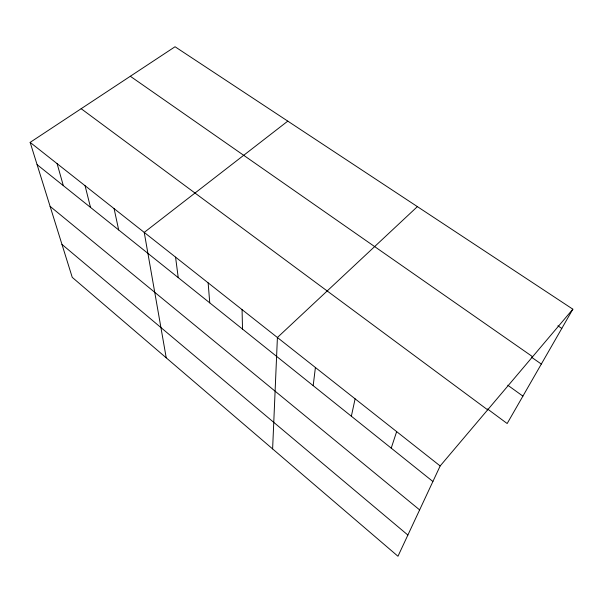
<?xml version="1.0" encoding="UTF-8"?>
<svg xmlns="http://www.w3.org/2000/svg" width="603" height="603" viewBox="0 0 603 603"><rect width="100%" height="100%" fill="white"/><g stroke="black" fill="none" stroke-linecap="round" stroke-linejoin="round"><path stroke-width="0.9" d="M272.616 448.911L277.41 337.507L417.382 206.625M313.183 385.664L315.407 367.498M351.353 416.221L355.114 398.832M391.219 448.135L396.653 431.62M572.85 309.188L440.16 465.953L397.972 556.252L72.247 277.357L30.15 142.376L175.043 46.748L572.85 309.188L507.161 423.525L487.473 408.947M287.782 121.128L144.23 232.404L166.232 357.828M557.911 325.816L561.792 328.431M130.316 76.264L532.615 356.72M531.394 357.134L541.321 364.061M507.779 385.219L522.899 396.118M81.156 108.706L487.654 409.844M30.15 142.376L440.16 465.953M37.1 164.649L432.894 481.495M50.102 206.354L419.628 509.897M61.973 244.411L407.877 535.042M57.104 163.647L63.33 185.649M85.068 185.716L90.503 207.402M114.088 208.615L118.678 229.954M175.556 257.127L178.239 277.636M208.141 282.845L209.754 302.864M242.067 309.618L242.512 329.087"/></g></svg>
